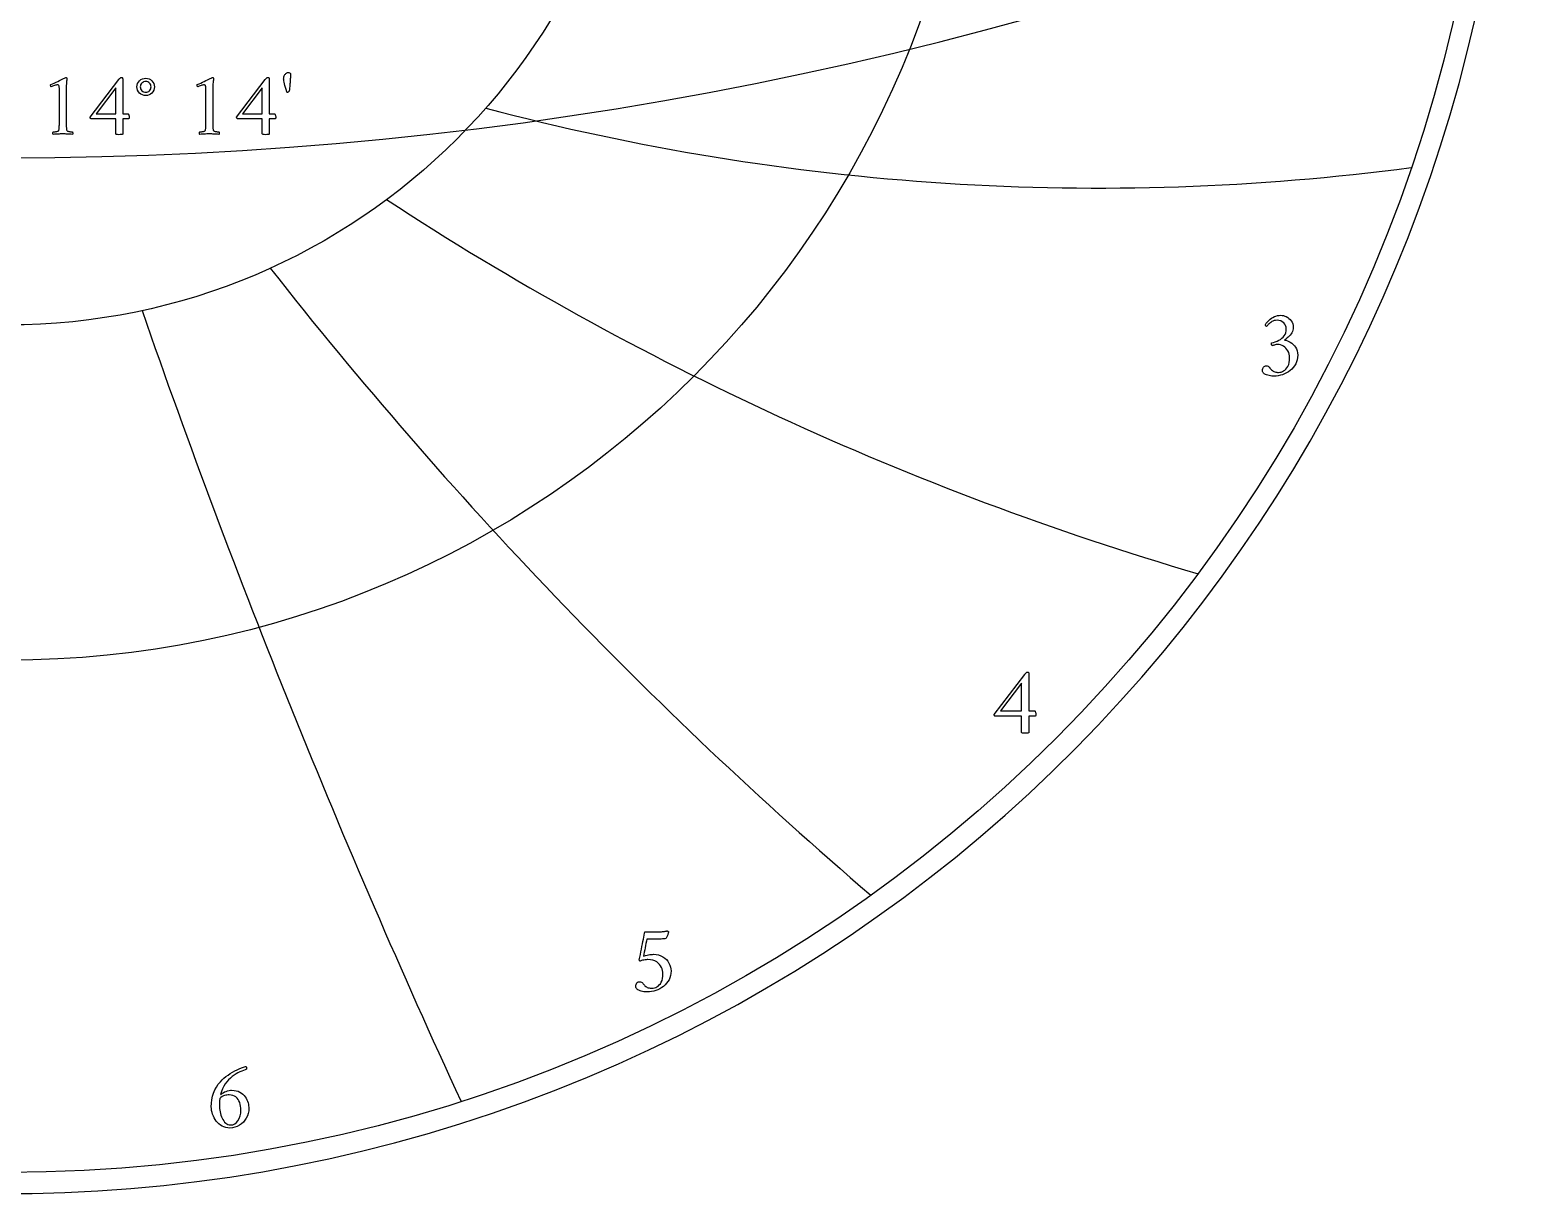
# Model space of a CAD drawing. Header units: millimetres. Extents: x -32.4 to 32.3, y -32.4 to 33.4.
# Drawn here: x 0.47 to 32.35, y -32.35 to -7.32 of the extents above; entities that cross this region are included whole.
import ezdxf

# ---------------------------------------------------------------- set-up
doc = ezdxf.new("R2010")
doc.units = ezdxf.units.MM
for name, color, linetype in [('CUT_OUTER', 1, 'Continuous'), ('ENGRAVE', 7, 'Continuous'), ('ENGRAVE_FINE', 8, 'Continuous'), ('TEXT', 5, 'Continuous')]:
    doc.layers.add(name, color=color, linetype=linetype)

msp = doc.modelspace()

# ---------------------------------------------------------------- linework, layer by layer
at = {"layer": 'CUT_OUTER'}
msp.add_arc((-0.0002, -0.0001), 32.35, 127.26523, 87.73645, dxfattribs=at)
at = {"layer": 'ENGRAVE'}
for radius in [31.9, 20.8814, 13.6687]:
    msp.add_circle((0, 0), radius, dxfattribs=at)
for centre, radius, start, end in [((23.473, 40.6564), 51.3805, 255.12741, 277.5202), ((44.1378, 44.1378), 65.8204, 236.855316, 253.649908), ((80.925, 46.7221), 95.7489, 218.167953, 229.364348), ((180.3049, 48.3126), 187.8297, 199.16823, 204.766427)]:
    msp.add_arc(centre, radius, start, end, dxfattribs=at)
at = {"layer": 'ENGRAVE_FINE'}
msp.add_arc((0, 71.6808), 81.7528, 247.195156, 292.804844, dxfattribs=at)
at = {"layer": 'TEXT'}
for points in [[(6.0342, -8.2368), (6.0481, -8.2384), (6.0609, -8.2431), (6.0724, -8.251), (6.0827, -8.262), (6.0826, -8.2734), (6.0822, -8.288), (6.0816, -8.3059), (6.0808, -8.3271), (6.0797, -8.3506), (6.0784, -8.3755), (6.0768, -8.4016), (6.075, -8.4291), (6.073, -8.4572), (6.0708, -8.485), (6.0686, -8.5125), (6.0662, -8.5399), (6.0638, -8.566), (6.0616, -8.5899), (6.0595, -8.6116), (6.0575, -8.6312), (6.0514, -8.6414), (6.0429, -8.6506), (6.032, -8.6589), (6.0186, -8.6661), (6.0132, -8.6654), (6.0084, -8.6632), (6.0044, -8.6596), (6.0011, -8.6545), (5.9864, -8.605), (5.9734, -8.5595), (5.9622, -8.5181), (5.9526, -8.4806), (5.9449, -8.4472), (5.9394, -8.4177), (5.9362, -8.3923), (5.9351, -8.3708), (5.9359, -8.357), (5.9382, -8.3427), (5.9422, -8.3279), (5.9477, -8.3126), (5.9546, -8.2976), (5.9628, -8.2837), (5.9721, -8.2709), (5.9827, -8.2591), (5.9943, -8.2494), (6.0067, -8.2424), (6.02, -8.2382), (6.0342, -8.2368)], [(1.1093, -9.3442), (1.1093, -8.5768), (1.1088, -8.558), (1.1071, -8.5423), (1.1044, -8.5298), (1.1006, -8.5204), (1.0954, -8.5136), (1.0887, -8.5088), (1.0803, -8.5059), (1.0705, -8.5049), (1.0583, -8.5058), (1.0433, -8.5085), (1.0253, -8.5131), (1.0044, -8.5195), (0.9834, -8.5264), (0.9651, -8.5328), (0.9494, -8.5386), (0.9364, -8.5437), (0.9288, -8.5366), (0.9233, -8.5287), (0.92, -8.5201), (0.9189, -8.5107), (0.9189, -8.5106), (0.9189, -8.5102), (0.9189, -8.5096), (0.9189, -8.5088), (0.9192, -8.5053), (0.9199, -8.5025), (0.9211, -8.5004), (0.9228, -8.4991), (0.9615, -8.4815), (0.9998, -8.4639), (1.0377, -8.4461), (1.0753, -8.4282), (1.1111, -8.411), (1.1438, -8.3954), (1.1733, -8.3813), (1.1996, -8.3689), (1.2214, -8.3587), (1.2373, -8.3514), (1.2472, -8.347), (1.2511, -8.3456), (1.255, -8.3456), (1.2595, -8.3463), (1.2633, -8.3485), (1.2663, -8.3521), (1.2686, -8.3572), (1.2704, -8.3628), (1.272, -8.3679), (1.2733, -8.3725), (1.2744, -8.3767), (1.274, -8.3796), (1.2725, -8.3886), (1.2701, -8.4034), (1.2667, -8.4243), (1.2633, -8.4506), (1.2608, -8.4818), (1.2594, -8.5181), (1.2589, -8.5593), (1.2589, -9.3442), (1.259, -9.3652), (1.2591, -9.3854), (1.2594, -9.405), (1.2599, -9.4238), (1.2608, -9.4414), (1.2625, -9.4573), (1.2651, -9.4715), (1.2686, -9.484), (1.2719, -9.4888), (1.2778, -9.4933), (1.2865, -9.4975), (1.2978, -9.5015), (1.3106, -9.5051), (1.3237, -9.5081), (1.3373, -9.5104), (1.3512, -9.5122), (1.3642, -9.5135), (1.3752, -9.5144), (1.3841, -9.5149), (1.391, -9.5151), (1.3936, -9.5197), (1.3956, -9.5258), (1.397, -9.5333), (1.3978, -9.5423), (1.3977, -9.5513), (1.3966, -9.5588), (1.3943, -9.5649), (1.391, -9.5695), (1.3625, -9.5676), (1.3351, -9.5659), (1.309, -9.5642), (1.2842, -9.5627), (1.2594, -9.5614), (1.2336, -9.5605), (1.2069, -9.56), (1.1792, -9.5598), (1.1527, -9.56), (1.1273, -9.5605), (1.1031, -9.5614), (1.0802, -9.5627), (1.057, -9.5642), (1.0321, -9.5659), (1.0055, -9.5676), (0.9772, -9.5695), (0.9739, -9.5649), (0.9716, -9.5588), (0.9705, -9.5513), (0.9704, -9.5423), (0.9712, -9.5333), (0.9726, -9.5258), (0.9746, -9.5197), (0.9772, -9.5151), (0.9841, -9.5149), (0.993, -9.5144), (1.004, -9.5135), (1.017, -9.5122), (1.0309, -9.5104), (1.0445, -9.5081), (1.0576, -9.5051), (1.0705, -9.5015), (1.0816, -9.4975), (1.0899, -9.4933), (1.0952, -9.4888), (1.0976, -9.484), (1.1012, -9.4715), (1.104, -9.4573), (1.106, -9.4414), (1.1074, -9.4238), (1.1082, -9.405), (1.1088, -9.3854), (1.1092, -9.3652), (1.1093, -9.3442)], [(2.444, -8.3417), (2.4512, -8.3424), (2.4573, -8.3446), (2.4624, -8.3483), (2.4663, -8.3534), (2.4693, -8.3592), (2.4714, -8.365), (2.4727, -8.3708), (2.4731, -8.3767), (2.4731, -9.1246), (2.5858, -9.1246), (2.5905, -9.1261), (2.595, -9.1305), (2.5993, -9.1377), (2.6033, -9.1479), (2.6067, -9.1601), (2.6091, -9.1732), (2.6106, -9.1873), (2.611, -9.2023), (2.6107, -9.2123), (2.6096, -9.2208), (2.6078, -9.2278), (2.6052, -9.2334), (2.4731, -9.2334), (2.4731, -9.5656), (2.4723, -9.5659), (2.47, -9.5668), (2.466, -9.5684), (2.4605, -9.5705), (2.4514, -9.5726), (2.4369, -9.5741), (2.417, -9.575), (2.3915, -9.5753), (2.3618, -9.5744), (2.3405, -9.5715), (2.3278, -9.5666), (2.3235, -9.5598), (2.3235, -9.2334), (1.7893, -9.2334), (1.7847, -9.2302), (1.7808, -9.2264), (1.7774, -9.2219), (1.7747, -9.2169), (1.7726, -9.2117), (1.7711, -9.2069), (1.7701, -9.2025), (1.7698, -9.1984), (2.3876, -8.3903), (2.393, -8.384), (2.3993, -8.3769), (2.4066, -8.369), (2.4148, -8.3602), (2.4232, -8.3521), (2.4309, -8.3463), (2.4378, -8.3429), (2.444, -8.3417)], [(2.3235, -8.569), (1.8981, -9.1246), (2.3235, -9.1246)], [(2.7801, -8.5476), (2.7835, -8.5102), (2.7939, -8.4757), (2.8112, -8.4442), (2.8354, -8.4155), (2.8645, -8.3917), (2.8964, -8.3747), (2.9311, -8.3645), (2.9685, -8.3611), (3.0058, -8.3645), (3.0401, -8.3747), (3.0714, -8.3917), (3.0996, -8.4155), (3.123, -8.4442), (3.1397, -8.4757), (3.1497, -8.5102), (3.1531, -8.5476), (3.1497, -8.585), (3.1397, -8.6195), (3.123, -8.6511), (3.0996, -8.6797), (3.0714, -8.7035), (3.0401, -8.7205), (3.0058, -8.7307), (2.9685, -8.7341), (2.9311, -8.7307), (2.8964, -8.7205), (2.8645, -8.7035), (2.8354, -8.6797), (2.8112, -8.6511), (2.7939, -8.6195), (2.7835, -8.585), (2.7801, -8.5476)], [(2.85, -8.5476), (2.8522, -8.571), (2.8587, -8.5926), (2.8697, -8.6123), (2.885, -8.6302), (2.9033, -8.6451), (2.9233, -8.6557), (2.9451, -8.6621), (2.9685, -8.6642), (2.9918, -8.6621), (3.0132, -8.6557), (3.0326, -8.6451), (3.0501, -8.6302), (3.0646, -8.6123), (3.0749, -8.5926), (3.0811, -8.571), (3.0831, -8.5476), (3.0811, -8.5243), (3.0749, -8.5027), (3.0646, -8.483), (3.0501, -8.4651), (3.0326, -8.4502), (3.0132, -8.4396), (2.9918, -8.4332), (2.9685, -8.4311), (2.9451, -8.4332), (2.9233, -8.4396), (2.9033, -8.4502), (2.885, -8.4651), (2.8697, -8.483), (2.8587, -8.5027), (2.8522, -8.5243), (2.85, -8.5476)], [(4.2624, -9.3442), (4.2624, -8.5768), (4.2618, -8.558), (4.2602, -8.5423), (4.2575, -8.5298), (4.2536, -8.5204), (4.2485, -8.5136), (4.2417, -8.5088), (4.2334, -8.5059), (4.2235, -8.5049), (4.2114, -8.5058), (4.1963, -8.5085), (4.1784, -8.5131), (4.1575, -8.5195), (4.1365, -8.5264), (4.1181, -8.5328), (4.1025, -8.5386), (4.0895, -8.5437), (4.0818, -8.5366), (4.0764, -8.5287), (4.0731, -8.5201), (4.072, -8.5107), (4.072, -8.5106), (4.072, -8.5102), (4.072, -8.5096), (4.072, -8.5088), (4.0722, -8.5053), (4.073, -8.5025), (4.0742, -8.5004), (4.0759, -8.4991), (4.1145, -8.4815), (4.1529, -8.4639), (4.1908, -8.4461), (4.2284, -8.4282), (4.2642, -8.411), (4.2969, -8.3954), (4.3264, -8.3813), (4.3527, -8.3689), (4.3745, -8.3587), (4.3904, -8.3514), (4.4002, -8.347), (4.4042, -8.3456), (4.4081, -8.3456), (4.4126, -8.3463), (4.4163, -8.3485), (4.4194, -8.3521), (4.4217, -8.3572), (4.4235, -8.3628), (4.4251, -8.3679), (4.4264, -8.3725), (4.4275, -8.3767), (4.427, -8.3796), (4.4256, -8.3886), (4.4231, -8.4034), (4.4197, -8.4243), (4.4163, -8.4506), (4.4139, -8.4818), (4.4125, -8.5181), (4.412, -8.5593), (4.412, -9.3442), (4.412, -9.3652), (4.4122, -9.3854), (4.4125, -9.405), (4.4129, -9.4238), (4.4138, -9.4414), (4.4156, -9.4573), (4.4182, -9.4715), (4.4217, -9.484), (4.425, -9.4888), (4.4309, -9.4933), (4.4395, -9.4975), (4.4508, -9.5015), (4.4636, -9.5051), (4.4768, -9.5081), (4.4903, -9.5104), (4.5042, -9.5122), (4.5173, -9.5135), (4.5283, -9.5144), (4.5372, -9.5149), (4.5441, -9.5151), (4.5467, -9.5197), (4.5487, -9.5258), (4.5501, -9.5333), (4.5509, -9.5423), (4.5508, -9.5513), (4.5497, -9.5588), (4.5474, -9.5649), (4.5441, -9.5695), (4.5155, -9.5676), (4.4882, -9.5659), (4.4621, -9.5642), (4.4372, -9.5627), (4.4125, -9.5614), (4.3867, -9.5605), (4.36, -9.56), (4.3323, -9.5598), (4.3057, -9.56), (4.2803, -9.5605), (4.2562, -9.5614), (4.2332, -9.5627), (4.21, -9.5642), (4.1852, -9.5659), (4.1586, -9.5676), (4.1303, -9.5695), (4.1269, -9.5649), (4.1247, -9.5588), (4.1235, -9.5513), (4.1235, -9.5423), (4.1243, -9.5333), (4.1257, -9.5258), (4.1277, -9.5197), (4.1303, -9.5151), (4.1371, -9.5149), (4.1461, -9.5144), (4.157, -9.5135), (4.1701, -9.5122), (4.184, -9.5104), (4.1975, -9.5081), (4.2107, -9.5051), (4.2235, -9.5015), (4.2347, -9.4975), (4.2429, -9.4933), (4.2483, -9.4888), (4.2507, -9.484), (4.2542, -9.4715), (4.257, -9.4573), (4.2591, -9.4414), (4.2604, -9.4238), (4.2613, -9.405), (4.2619, -9.3854), (4.2623, -9.3652), (4.2624, -9.3442)], [(5.597, -8.3417), (5.6043, -8.3424), (5.6104, -8.3446), (5.6154, -8.3483), (5.6194, -8.3534), (5.6224, -8.3592), (5.6245, -8.365), (5.6258, -8.3708), (5.6262, -8.3767), (5.6262, -9.1246), (5.7389, -9.1246), (5.7436, -9.1261), (5.7481, -9.1305), (5.7523, -9.1377), (5.7563, -9.1479), (5.7597, -9.1601), (5.7622, -9.1732), (5.7636, -9.1873), (5.7641, -9.2023), (5.7638, -9.2123), (5.7627, -9.2208), (5.7608, -9.2278), (5.7583, -9.2334), (5.6262, -9.2334), (5.6262, -9.5656), (5.6254, -9.5659), (5.623, -9.5668), (5.6191, -9.5684), (5.6136, -9.5705), (5.6045, -9.5726), (5.59, -9.5741), (5.57, -9.575), (5.5446, -9.5753), (5.5148, -9.5744), (5.4936, -9.5715), (5.4808, -9.5666), (5.4766, -9.5598), (5.4766, -9.2334), (4.9423, -9.2334), (4.9378, -9.2302), (4.9338, -9.2264), (4.9305, -9.2219), (4.9278, -9.2169), (4.9256, -9.2117), (4.9241, -9.2069), (4.9232, -9.2025), (4.9229, -9.1984), (5.5407, -8.3903), (5.546, -8.384), (5.5524, -8.3769), (5.5596, -8.369), (5.5679, -8.3602), (5.5763, -8.3521), (5.5839, -8.3463), (5.5908, -8.3429), (5.597, -8.3417)], [(5.4766, -8.569), (5.0511, -9.1246), (5.4766, -9.1246)], [(27.393, -13.4599), (27.4196, -13.4618), (27.4474, -13.4674), (27.4766, -13.4768), (27.507, -13.49), (27.537, -13.5068), (27.5648, -13.527), (27.5904, -13.5508), (27.6137, -13.578), (27.6332, -13.6086), (27.6471, -13.6423), (27.6555, -13.6791), (27.6583, -13.719), (27.6563, -13.7504), (27.6503, -13.7806), (27.6402, -13.8095), (27.6262, -13.8371), (27.6093, -13.8631), (27.5909, -13.8873), (27.571, -13.9097), (27.5495, -13.9303), (27.5278, -13.949), (27.5073, -13.9656), (27.4879, -13.9801), (27.4697, -13.9925), (27.4992, -13.9986), (27.5298, -14.0086), (27.5614, -14.0224), (27.594, -14.0402), (27.626, -14.0617), (27.6554, -14.087), (27.6824, -14.1161), (27.707, -14.149), (27.7274, -14.1855), (27.742, -14.2259), (27.7507, -14.27), (27.7536, -14.3178), (27.7508, -14.3684), (27.7425, -14.4165), (27.7285, -14.4622), (27.7091, -14.5054), (27.685, -14.5458), (27.6572, -14.5831), (27.6259, -14.6173), (27.5909, -14.6484), (27.5531, -14.6762), (27.513, -14.7004), (27.4707, -14.7212), (27.4262, -14.7385), (27.3803, -14.7521), (27.334, -14.7618), (27.2871, -14.7677), (27.2397, -14.7696), (27.2188, -14.7689), (27.1954, -14.7667), (27.1696, -14.7632), (27.1413, -14.7582), (27.1124, -14.7517), (27.085, -14.7434), (27.0591, -14.7335), (27.0345, -14.7219), (27.0299, -14.7178), (27.0242, -14.7116), (27.0174, -14.7033), (27.0097, -14.6929), (27.0024, -14.6814), (26.9972, -14.6696), (26.9941, -14.6576), (26.9931, -14.6453), (26.9947, -14.6245), (26.9996, -14.6059), (27.0077, -14.5893), (27.019, -14.5748), (27.0324, -14.563), (27.0467, -14.5546), (27.0619, -14.5495), (27.0781, -14.5479), (27.0977, -14.5499), (27.1151, -14.5559), (27.1303, -14.5659), (27.1433, -14.58), (27.1553, -14.5956), (27.1674, -14.6103), (27.1797, -14.6241), (27.192, -14.637), (27.2072, -14.6504), (27.2239, -14.6616), (27.242, -14.6706), (27.2614, -14.6774), (27.2816, -14.6824), (27.3016, -14.6859), (27.3215, -14.6881), (27.3412, -14.6888), (27.3682, -14.6869), (27.3954, -14.6813), (27.4226, -14.6719), (27.45, -14.6587), (27.4764, -14.6412), (27.5005, -14.6188), (27.5225, -14.5915), (27.5422, -14.5593), (27.5586, -14.5216), (27.5702, -14.4782), (27.5772, -14.4289), (27.5795, -14.3738), (27.5772, -14.3336), (27.5702, -14.2958), (27.5586, -14.2605), (27.5422, -14.2277), (27.5222, -14.1977), (27.4995, -14.171), (27.474, -14.1475), (27.4459, -14.1272), (27.4159, -14.1109), (27.385, -14.0992), (27.3532, -14.0922), (27.3205, -14.0899), (27.3039, -14.0905), (27.2871, -14.0925), (27.2702, -14.0957), (27.2532, -14.1003), (27.237, -14.105), (27.2229, -14.1091), (27.2106, -14.1123), (27.2003, -14.1148), (27.1949, -14.1061), (27.191, -14.0966), (27.1887, -14.0864), (27.1879, -14.0754), (27.1881, -14.0687), (27.1889, -14.063), (27.1902, -14.0583), (27.192, -14.0547), (27.2319, -14.0442), (27.2708, -14.0314), (27.3086, -14.0162), (27.3454, -13.9987), (27.3799, -13.9787), (27.4109, -13.956), (27.4384, -13.9305), (27.4625, -13.9024), (27.4819, -13.8711), (27.4959, -13.8363), (27.5042, -13.798), (27.507, -13.7563), (27.5035, -13.7175), (27.493, -13.6822), (27.4755, -13.6502), (27.4511, -13.6216), (27.4211, -13.598), (27.3873, -13.5812), (27.3496, -13.5711), (27.3081, -13.5677), (27.277, -13.5696), (27.248, -13.5752), (27.221, -13.5846), (27.1962, -13.5977), (27.1736, -13.6129), (27.1534, -13.6283), (27.1358, -13.644), (27.1205, -13.6599), (27.1076, -13.6745), (27.097, -13.6861), (27.0885, -13.6947), (27.0822, -13.7003), (27.0781, -13.6994), (27.0739, -13.6967), (27.0698, -13.6922), (27.0656, -13.6858), (27.062, -13.6786), (27.0594, -13.6713), (27.0578, -13.664), (27.0573, -13.6568), (27.074, -13.6332), (27.0928, -13.6099), (27.1139, -13.5871), (27.1371, -13.5646), (27.1624, -13.5432), (27.1897, -13.5237), (27.2189, -13.5059), (27.25, -13.49), (27.2831, -13.4768), (27.3179, -13.4674), (27.3546, -13.4618), (27.393, -13.4599)], [(21.9397, -21.1356), (21.9474, -21.1364), (21.9539, -21.1387), (21.9593, -21.1426), (21.9635, -21.148), (21.9667, -21.1542), (21.969, -21.1605), (21.9703, -21.1667), (21.9708, -21.1729), (21.9708, -21.9707), (22.091, -21.9707), (22.096, -21.9723), (22.1008, -21.9769), (22.1053, -21.9847), (22.1096, -21.9956), (22.1132, -22.0085), (22.1158, -22.0225), (22.1174, -22.0375), (22.1179, -22.0536), (22.1175, -22.0642), (22.1164, -22.0733), (22.1144, -22.0808), (22.1117, -22.0867), (21.9708, -22.0867), (21.9708, -22.4411), (21.9699, -22.4414), (21.9674, -22.4424), (21.9632, -22.444), (21.9573, -22.4463), (21.9477, -22.4486), (21.9322, -22.4502), (21.9109, -22.4511), (21.8837, -22.4515), (21.852, -22.4504), (21.8293, -22.4473), (21.8157, -22.4421), (21.8112, -22.4349), (21.8112, -22.0867), (21.2413, -22.0867), (21.2365, -22.0833), (21.2323, -22.0792), (21.2287, -22.0745), (21.2258, -22.0691), (21.2235, -22.0636), (21.2219, -22.0585), (21.2209, -22.0538), (21.2206, -22.0494), (21.8796, -21.1874), (21.8853, -21.1807), (21.892, -21.1731), (21.8998, -21.1647), (21.9086, -21.1553), (21.9175, -21.1467), (21.9257, -21.1405), (21.9331, -21.1368), (21.9397, -21.1356)], [(21.8112, -21.378), (21.3574, -21.9707), (21.8112, -21.9707)], [(13.8917, -27.2077), (13.9495, -27.2111), (14.0028, -27.2212), (14.0516, -27.238), (14.0958, -27.2616), (14.1354, -27.2903), (14.1701, -27.3225), (14.2001, -27.3581), (14.2253, -27.3973), (14.2453, -27.4386), (14.2595, -27.4805), (14.2681, -27.523), (14.2709, -27.5662), (14.2681, -27.6168), (14.2598, -27.6649), (14.2458, -27.7106), (14.2264, -27.7538), (14.2023, -27.7942), (14.1745, -27.8315), (14.1432, -27.8657), (14.1082, -27.8967), (14.0704, -27.9245), (14.0303, -27.9488), (13.988, -27.9696), (13.9435, -27.9869), (13.8976, -28.0005), (13.8513, -28.0102), (13.8044, -28.016), (13.757, -28.018), (13.7361, -28.0173), (13.7127, -28.0151), (13.6869, -28.0116), (13.6586, -28.0066), (13.6297, -28), (13.6023, -27.9918), (13.5764, -27.9819), (13.5518, -27.9703), (13.5472, -27.9662), (13.5415, -27.9599), (13.5347, -27.9517), (13.527, -27.9413), (13.5197, -27.9298), (13.5145, -27.918), (13.5114, -27.9059), (13.5104, -27.8936), (13.512, -27.8729), (13.5169, -27.8543), (13.525, -27.8377), (13.5363, -27.8232), (13.5497, -27.8114), (13.564, -27.803), (13.5792, -27.7979), (13.5954, -27.7962), (13.615, -27.7982), (13.6324, -27.8043), (13.6476, -27.8143), (13.6606, -27.8284), (13.6726, -27.844), (13.6847, -27.8587), (13.697, -27.8725), (13.7093, -27.8853), (13.7245, -27.8987), (13.7412, -27.91), (13.7593, -27.919), (13.7787, -27.9258), (13.7989, -27.9307), (13.8189, -27.9343), (13.8388, -27.9364), (13.8585, -27.9371), (13.8855, -27.9353), (13.9127, -27.9296), (13.9399, -27.9202), (13.9673, -27.9071), (13.9937, -27.8896), (14.0178, -27.8672), (14.0398, -27.8399), (14.0595, -27.8076), (14.0759, -27.77), (14.0875, -27.7266), (14.0945, -27.6773), (14.0968, -27.6222), (14.0948, -27.5897), (14.0888, -27.5566), (14.0788, -27.5229), (14.0647, -27.4885), (14.0463, -27.4551), (14.023, -27.4243), (13.995, -27.396), (13.9621, -27.3704), (13.9239, -27.3491), (13.8798, -27.3339), (13.8296, -27.3247), (13.7736, -27.3217), (13.7556, -27.3223), (13.7347, -27.324), (13.711, -27.3269), (13.6845, -27.331), (13.6584, -27.3359), (13.6363, -27.3411), (13.618, -27.3467), (13.6036, -27.3528), (13.6006, -27.3522), (13.5977, -27.3504), (13.5949, -27.3475), (13.5922, -27.3434), (13.59, -27.3387), (13.5884, -27.3339), (13.5874, -27.3289), (13.5871, -27.3238), (13.5985, -27.2668), (13.6099, -27.2098), (13.6213, -27.1528), (13.6327, -27.0958), (13.6439, -27.0398), (13.6547, -26.9857), (13.6651, -26.9336), (13.6751, -26.8834), (13.6844, -26.8365), (13.6925, -26.794), (13.6994, -26.7562), (13.7052, -26.7228), (14.0036, -26.7228), (14.0244, -26.7225), (14.0456, -26.7218), (14.0669, -26.7205), (14.0885, -26.7187), (14.1094, -26.7165), (14.1284, -26.7143), (14.1457, -26.7119), (14.1611, -26.7093), (14.1738, -26.7071), (14.1828, -26.7055), (14.1883, -26.7045), (14.1901, -26.7042), (14.1951, -26.7071), (14.1997, -26.7099), (14.2039, -26.7123), (14.2077, -26.7145), (14.2109, -26.7168), (14.2131, -26.7197), (14.2145, -26.7231), (14.215, -26.7269), (14.2145, -26.7313), (14.2131, -26.7381), (14.2109, -26.7473), (14.2077, -26.7591), (14.2037, -26.7723), (14.1989, -26.7863), (14.1933, -26.8008), (14.187, -26.8161), (14.1799, -26.8311), (14.1722, -26.8451), (14.1639, -26.858), (14.1549, -26.8699), (14.1331, -26.872), (14.1093, -26.8741), (14.0834, -26.8762), (14.0554, -26.8782), (14.0251, -26.88), (13.9922, -26.8813), (13.9567, -26.8821), (13.9186, -26.8824), (13.7487, -26.8824), (13.7394, -26.9282), (13.7303, -26.9743), (13.7213, -27.0209), (13.7124, -27.0678), (13.7036, -27.1144), (13.6946, -27.1598), (13.6854, -27.204), (13.6762, -27.2471), (13.6985, -27.2391), (13.7241, -27.2318), (13.7529, -27.2251), (13.785, -27.2191), (13.8169, -27.2141), (13.8453, -27.2106), (13.8703, -27.2084), (13.8917, -27.2077)], [(4.8164, -30.132), (4.8671, -30.1344), (4.9135, -30.1418), (4.9556, -30.1541), (4.9935, -30.1713), (5.0275, -30.1924), (5.0578, -30.2162), (5.0845, -30.2426), (5.1075, -30.2718), (5.1273, -30.3028), (5.144, -30.3345), (5.1578, -30.367), (5.1686, -30.4003), (5.1768, -30.4332), (5.1826, -30.4643), (5.1861, -30.4938), (5.1873, -30.5216), (5.1839, -30.5765), (5.1736, -30.6296), (5.1564, -30.6807), (5.1324, -30.7298), (5.1026, -30.7757), (5.0681, -30.8169), (5.029, -30.8534), (4.9852, -30.8852), (4.9376, -30.9111), (4.8871, -30.9295), (4.8335, -30.9406), (4.777, -30.9443), (4.7325, -30.9418), (4.6902, -30.9342), (4.6501, -30.9216), (4.6122, -30.9039), (4.5768, -30.8821), (4.5441, -30.857), (4.5141, -30.8287), (4.4869, -30.7972), (4.4624, -30.763), (4.441, -30.727), (4.4226, -30.689), (4.4071, -30.649), (4.3948, -30.6081), (4.3861, -30.5674), (4.3809, -30.5268), (4.3791, -30.4863), (4.3822, -30.4097), (4.3915, -30.3351), (4.4071, -30.2625), (4.4288, -30.1921), (4.4566, -30.1248), (4.49, -30.062), (4.5291, -30.0036), (4.5739, -29.9496), (4.6115, -29.911), (4.6519, -29.874), (4.6949, -29.8385), (4.7407, -29.8046), (4.7881, -29.7726), (4.836, -29.7429), (4.8845, -29.7156), (4.9334, -29.6906), (4.9818, -29.6684), (5.0285, -29.6497), (5.0735, -29.6342), (5.1168, -29.6222), (5.1234, -29.6237), (5.1287, -29.6282), (5.1328, -29.6356), (5.1355, -29.646), (5.1373, -29.6571), (5.1386, -29.6665), (5.1394, -29.6742), (5.1396, -29.6802), (5.1064, -29.6916), (5.071, -29.7051), (5.0334, -29.7206), (4.9935, -29.7382), (4.9525, -29.7584), (4.9114, -29.7818), (4.8702, -29.8082), (4.8288, -29.8377), (4.7884, -29.8708), (4.75, -29.9079), (4.7138, -29.949), (4.6796, -29.9942), (4.6484, -30.0438), (4.621, -30.0986), (4.5976, -30.1583), (4.578, -30.2232), (4.6058, -30.2026), (4.635, -30.1846), (4.6659, -30.1689), (4.6982, -30.1558), (4.7305, -30.1454), (4.7609, -30.1379), (4.7895, -30.1335), (4.8164, -30.132)], [(4.5615, -30.3123), (4.5595, -30.329), (4.5578, -30.3459), (4.5564, -30.3632), (4.5552, -30.3806), (4.5543, -30.3983), (4.5537, -30.4159), (4.5533, -30.4335), (4.5532, -30.4511), (4.5541, -30.4857), (4.5568, -30.521), (4.5613, -30.5572), (4.5677, -30.5941), (4.5759, -30.6307), (4.5861, -30.6661), (4.5982, -30.7002), (4.6122, -30.7329), (4.6282, -30.7636), (4.6462, -30.7912), (4.666, -30.8159), (4.6879, -30.8376), (4.7116, -30.8553), (4.7371, -30.8679), (4.7644, -30.8755), (4.7936, -30.878), (4.8401, -30.8723), (4.8821, -30.8552), (4.9198, -30.8267), (4.9531, -30.7868), (4.9803, -30.7384), (4.9997, -30.6842), (5.0114, -30.6244), (5.0153, -30.5589), (5.0137, -30.5161), (5.0088, -30.4749), (5.0007, -30.4353), (4.9894, -30.3972), (4.9746, -30.3617), (4.956, -30.3299), (4.9336, -30.3016), (4.9075, -30.277), (4.8774, -30.2571), (4.8428, -30.2428), (4.8038, -30.2343), (4.7604, -30.2314), (4.7381, -30.2323), (4.7146, -30.2348), (4.6899, -30.239), (4.664, -30.2449), (4.6378, -30.2542), (4.612, -30.2685), (4.5865, -30.2878), (4.5615, -30.3123)]]:
    msp.add_lwpolyline(points, close=True, dxfattribs=at)

doc.saveas('drawing.dxf')
